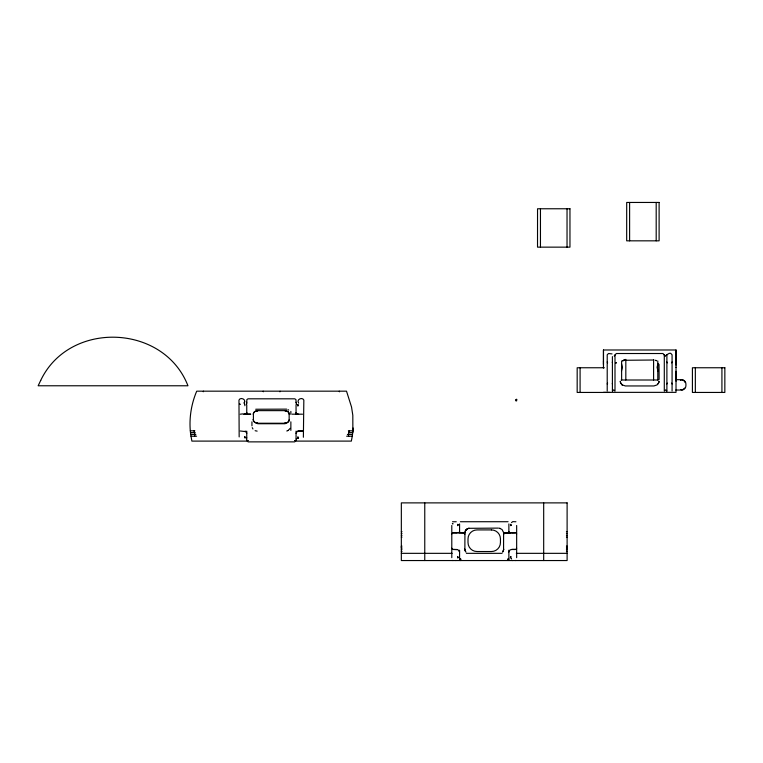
<?xml version="1.0" encoding="UTF-8"?>
<svg xmlns="http://www.w3.org/2000/svg" width="763" height="763" viewBox="0 0 763 763"><rect width="100%" height="100%" fill="white"/><g stroke="black" fill="none" stroke-linecap="round" stroke-linejoin="round"><path stroke-width="1.14" d="M245.018 437.991L244.875 436.703L244.961 437.647M290.856 414.338L290.856 411.4M457.838 557.829L457.705 556.475L457.972 557.753M603.466 368.109L603.466 367.222M603.466 364.914L603.476 349.988L676.018 349.988L676.018 365.153M676.018 371.715L676.018 380.89L676.018 372.888M676.018 367.48L676.018 349.988M246.754 412.545C245.858 415.673 244.236 413.164 240.269 414.195M296.054 433.394L297.122 431.391C295.357 432.411 301.547 429.559 302.539 430.99L298.648 431.019L302.539 431M459.574 531.468L459.288 532.383L457.542 532.784M508.873 552.04C509.007 548.711 513.68 549.389 515.855 549.417L516.656 548.225M244.961 404.638L244.828 405.716M457.943 524.372L457.705 525.688L457.781 524.343M353.116 428.014L352.868 431.343L352.811 415.291L351.543 407.051L346.516 391.171L196.711 391.171C191.198 404.18 188.947 418.563 190.483 432.621A81.622 81.622 0 0 0 190.702 434.414L191.885 441.1L247.555 441.1M510.705 557.896L510.752 556.475L510.313 557.887M297.828 438L297.971 436.999L297.885 438.067M457.743 524.982L457.686 525.392M298.009 405.697L297.847 404.638L297.904 405.277M352.868 431.381L352.792 432.135M464.82 532.631L464.934 532.002L464.867 549.913L464.781 548.988M246.449 404.276L246.649 402.282M503.666 549.007L503.561 550.018L503.609 532.412L503.675 533.194M352.773 432.354L352.735 432.621A81.622 81.622 0 0 1 352.516 434.414L347.394 434.414M510.79 556.78L510.676 557.4M297.837 437.647L297.484 438.019M352.506 434.509L352.277 436.045M297.951 436.999L297.656 437.924M352.172 436.77L351.342 441.1L295.672 441.1M614.196 356.016L616.294 353.517L662.999 353.517L664.964 355.949M451.791 533.947L453.088 532.65L463.465 532.66L464.762 533.957M612.403 391.142L613.7 389.845L614.997 391.142L614.997 354.824M503.685 533.957L504.982 532.66L515.855 532.755L516.656 533.947M503.685 534.062L504.486 532.87L509.76 532.727L504.982 532.755L510.952 532.784L510.476 532.784M607.214 383.999L607.596 383.083M612.308 362.463L612.403 361.967M666.891 383.999L667.272 383.083M672.079 361.967L671.707 362.883M503.628 549.57L502.674 551.907L503.199 551M658.86 382.368L659.079 381.328L658.736 382.711M464.829 532.593L465.544 530.581M246.373 438.706L246.659 437.533M457.733 524.973L457.848 524.629M298.266 438.487L298.552 437.533M658.068 363.388L657.067 367.261L657.973 371.066M621.492 370.942L622.36 367.413L621.53 363.846M511.506 522.636L512.765 521.625L515.922 521.758M203.244 391.762L203.54 391.171M296.282 438.983L296.435 438.706M658.097 383.799L658.603 383.007L657 384.934L653.92 385.954L625.383 385.954L622.293 384.934L620.7 383.007L621.206 383.799M290.255 428.329L287.994 430.551M502.674 551.907L503.122 551.22M465.707 530.39L465.296 531.01L466.422 529.532M684.678 388.138L682.627 389.788A2.489 2.489 0 0 1 681.54 389.817L680.854 389.578M466.813 529.236L466.117 529.808L466.47 529.465M466.117 529.808L467.633 528.683M303.378 437.256L303.836 400.108C302.692 396.789 295.958 399.144 298.648 403.15M680.405 380.403L681.416 379.917A2.489 2.489 0 0 1 682.504 379.898L684.335 381.08M296.054 440.547L294.756 440.671L295.949 440.613L295.252 440.661M296.931 431.6L297.847 431.162M622.646 360.785L624.554 360.079L622.646 360.785L623.171 360.498M468.205 528.482L467.223 528.893L467.671 528.645M467.223 528.893L469.026 528.206M286.774 431L287.823 430.656M452.526 521.758L456.245 521.758M456.198 560.443L455.683 560.547M515.874 560.443L515.359 560.547M459.574 559.222L460.871 559.231L459.574 559.222L459.574 550.18M460.375 521.73L508.072 521.72M623.781 360.279L653.92 360.012M255.71 409.245L286.669 409.14M623.962 360.203L625.383 360.012M468.539 528.311L498.497 528.11M508.072 559.231L508.873 559.222L508.873 550.18M246.754 440.547L248.051 440.671L246.754 440.547L246.754 431.114M451.791 548.225L452.593 549.417L457.905 549.665L459.574 552.04M298.085 414.185L302.539 414.195M604.363 367.756L577.181 367.756L577.171 392.44L609.589 392.44M675.799 379.678L681.578 379.678A4.34 4.34 0 0 1 685.918 384.018L685.918 385.687A4.34 4.34 0 0 1 681.578 390.027L675.799 390.027M621.158 380.003L658.269 380.003M603.466 392.354L676.018 392.354L676.018 367.222M257.617 410.637L284.942 410.637M292.162 414.185L298.648 414.185M257.617 423.246L284.942 423.246M257.627 423.732L285.171 423.732M190.321 430.818L194.861 430.818M348.367 430.818L352.897 430.818M190.483 432.621L195.175 432.621M348.567 432.621L352.735 432.621M190.702 434.414L195.833 434.414M190.988 436.217L196.596 436.217M346.631 436.217L352.239 436.217M248.051 441.872L294.756 441.872M401.338 531.716L402.015 531.716M566.432 531.716L567.109 531.716M401.338 533.518L402.015 533.518M566.432 533.518L567.109 533.518M401.338 535.321L402.015 535.321M566.432 535.321L567.109 535.321M401.338 537.123L402.015 537.123M566.432 537.123L567.109 537.123M402.015 546.127L401.338 546.127A10.816 10.816 0 0 0 401.662 548.74M566.432 546.127L567.109 546.127A10.816 10.816 0 0 1 566.48 549.77M401.338 547.929L402.015 547.929M566.432 547.929L567.109 547.929M401.338 549.732L402.015 549.732M566.432 549.732L567.109 549.732M401.338 551.535L402.015 551.535M566.432 551.535L567.109 551.535M401.338 553.337L452.116 553.337M466.384 553.337L502.064 553.337M516.332 553.337L567.109 553.337M240.269 430.99L245.934 431.648L245.295 431.286M463.465 532.755L458.697 532.727L463.961 532.87L464.762 534.062M453.088 549.465L456.98 549.484M511.468 549.484L515.359 549.522M247.546 440.661L246.926 440.604M460.375 559.231L459.755 559.222M297.732 414.156C297.98 414.109 295.434 413.804 296.054 412.545M257.131 431.124L255.109 430.704M510.561 532.784L509.169 532.383L508.873 531.468M512.25 560.443L512.765 560.547M460.871 560.547L460.347 560.423M452.573 560.443L453.088 560.547M500.003 528.358L499.498 528.206L502.044 529.522L503.618 532.593M665.336 356.092L664.678 355.739C666.576 356.245 669.981 350.417 672.079 354.824L672.079 390.999M656.285 360.575L655.503 360.308L656.657 360.785M245.076 431.209L246.258 431.953M612.031 353.898L608.512 353.517L607.214 354.824L607.214 390.999M288.032 409.626L288.691 410.113M239.544 404.018L240.269 404.361L239.62 404.228M452.373 523.494L453.088 523.838L452.44 523.714M622.293 384.934L621.483 384.199L622.198 384.857M244.16 403.274C246.964 399.268 240.126 396.674 238.972 400.108L239.162 436.922M667.272 362.883L666.891 361.967M671.707 383.083L672.079 383.999M607.596 362.883L607.214 361.967M252.248 427.661L252.954 428.978M246.325 432.049L246.754 433.394M510.79 525.135L510.476 524.41L510.743 525.688L510.533 524.362L510.829 525.354M465.955 552.174L464.829 549.57M244.961 437.59L244.799 437.027M684.773 381.738L685.145 382.549M339.239 391.171L339.554 391.81M297.828 404.915L297.923 406.03L297.866 405.096M620.443 382.368L620.224 381.328L620.748 383.112M465.068 550.59L465.325 551.22M510.647 524.677L510.771 525.392L510.676 524.763M457.695 557.171L457.838 557.715M666.891 391.142L665.594 389.845L664.296 391.142L664.296 354.824M612.308 383.503L612.403 383.999M244.246 402.235L244.541 404.123M296.139 402.235L296.435 404.314M194.737 434.414L194.508 432.621A1.917 0.544 83.3 0 0 193.916 430.904M659.032 364.313L659.108 379.449M676.018 371.285L676.018 373.298M603.466 361.433L603.466 363.617M721.922 367.756L721.922 392.44M695.341 367.756L695.341 392.44M666.891 354.824L666.891 391.018M657.792 360.937L657.792 380.003M656.19 202.453L656.19 240.831M653.595 359.583L653.595 380.003M629.609 202.453L629.609 240.831M625.822 359.363L625.822 380.003M621.626 360.937L621.626 380.003M612.403 356.607L612.403 391.018M603.466 349.988L603.466 362.358M603.466 363.198L603.466 367.48M580.09 367.756L580.09 392.44M567.033 208.766L567.033 247.145M543.685 502.884L543.685 560.547M540.452 208.766L540.452 247.145M516.656 525.488L516.656 557.667M511.468 558.421L511.468 559.031M508.873 523.914L508.873 532.316M459.574 523.914L459.574 532.316M451.791 525.488L451.791 557.667M424.762 502.884L424.762 560.547M296.054 402.778L295.949 399.612L294.756 398.811L248.051 398.811L246.859 399.602L246.754 403.646M296.054 404.752L296.054 414.423M296.054 431.114L296.054 440.575M290.865 421.825L290.865 430.351M289.148 414.242L289.148 419.64M253.411 414.242L253.411 419.64M251.943 421.825L251.943 425.792M246.754 404.752L246.754 414.423M280.078 391.247A8.603 7.687 0.4 0 1 279.926 391.829M263.302 391.772A8.603 7.687 0.4 0 1 263.159 391.171M194.746 434.414A1.764 0.505 82 0 1 194.441 436.198M348.786 436.207A1.764 0.505 -82.1 0 1 348.481 434.414L348.72 432.621A1.917 0.553 -83.3 0 1 349.311 430.904M516.704 399.345C517.362 403.226 513.575 399.211 516.704 399.345M40.706 380.422L38.15 385.773L187.956 385.773C163.835 323.693 69.261 320.26 40.706 380.422M246.726 413.079L246.478 413.556L246.726 413.079M515.759 523.752L515.759 523.752M302.93 404.276L302.93 404.276M616.294 362.864L615.712 362.921L616.294 362.864M515.359 532.65L511.468 532.755L515.359 532.708M508.873 559.222L507.576 559.231L508.778 559.241M659.108 202.453L626.7 202.453L626.681 240.831L659.108 240.831L659.118 202.453M569.951 208.766L537.543 208.766L537.524 247.145L569.961 247.145L569.961 208.766M724.84 367.756L692.413 367.756L692.413 392.44L724.84 392.44L724.85 367.756M250.645 414.185L244.179 414.185L250.645 414.185M567.109 502.884L401.338 502.884L401.338 560.547L567.109 560.547L567.109 502.884M491.429 529.913L477.018 529.913A9.013 9.013 0 0 0 468.005 538.926L468.005 542.531A9.013 9.013 0 0 0 477.018 551.535L491.429 551.535A9.013 9.013 0 0 0 500.442 542.531L500.442 538.926A9.013 9.013 0 0 0 491.429 529.913M456.98 532.755L453.088 532.708L456.98 532.755M284.971 423.045A4.111 4.034 74.7 0 0 289.368 419.679A4.12 4.034 74.9 0 1 284.971 423.045M253.182 419.688A4.111 4.044 -68.7 0 0 257.598 423.036A4.13 4.044 -68.4 0 1 253.182 419.688M289.33 414.223A3.796 3.72 59.6 0 0 284.99 410.895A3.786 3.71 60.1 0 1 289.339 414.223M257.57 410.895A3.796 3.701 -58.2 0 0 253.24 414.223A3.786 3.681 -57.8 0 1 257.57 410.904"/></g></svg>
